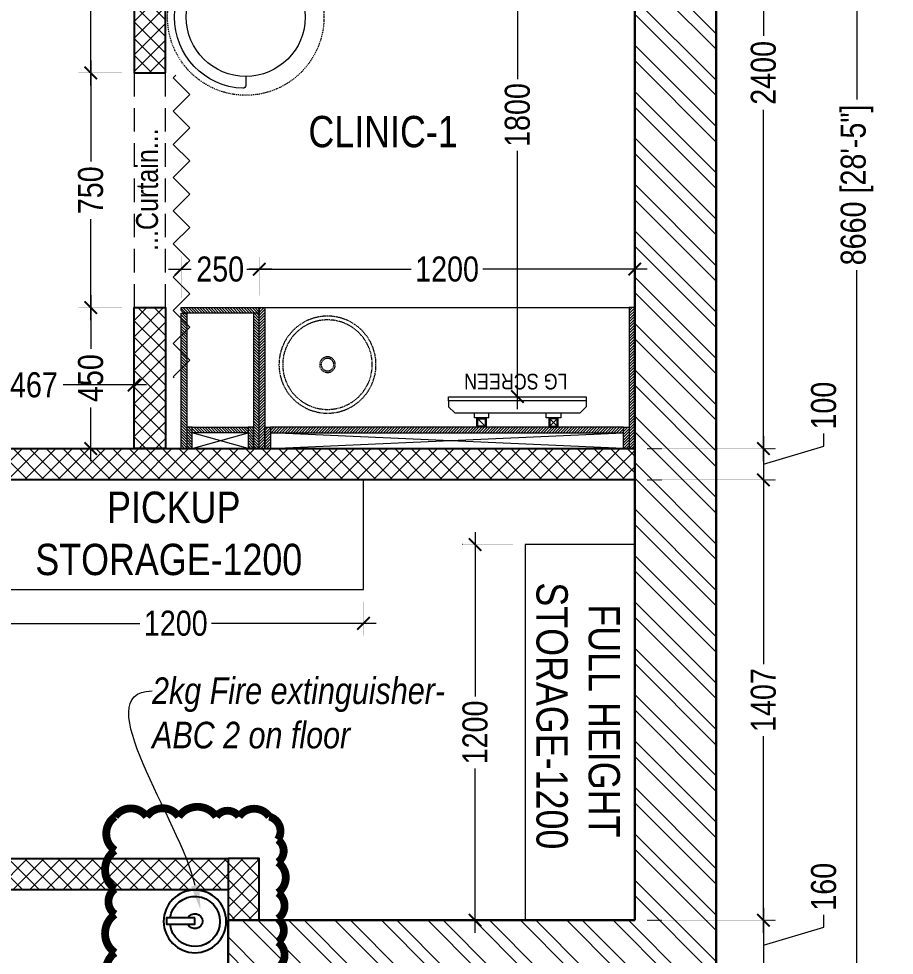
# Model space of a CAD drawing. Header units: millimetres. Extents: x -49972 to -35289, y -2918842 to -2908283.
# Drawn here: x -38088 to -35289, y -2915855 to -2912863 of the extents above; entities that cross this region are included whole.
import ezdxf
from ezdxf import colors
from ezdxf.entities.mleader import LeaderData, LeaderLine
from ezdxf.math import Vec2, Vec3

# ---------------------------------------------------------------- set-up
doc = ezdxf.new("R2010")
doc.units = ezdxf.units.MM
doc.header["$LTSCALE"] = 12
doc.header["$MEASUREMENT"] = 0
doc.header["$PDMODE"] = 3
for name, pattern in [('a_p6_plan_L18$0$HIDDEN', [0.375, 0.25, -0.125]), ('DASHDOT2', [0.5, 0.25, -0.125, 0, -0.125]), ('DOT2', [0.125, 0, -0.125])]:
    doc.linetypes.add(name, pattern=pattern)
doc.layers.get('0').update_dxf_attribs({"lineweight": 25})
for name, color, linetype, lineweight in [('A-WALL', 93, 'Continuous', 30), ('curtain', 144, 'Continuous', 9), ('fire extinguisher Cylinder', 1, 'Continuous', 25), ('Floor-Unit', 1, 'Continuous', 13), ('IM-ANNO-HATCH', 8, 'Continuous', 5), ('LENS-CURTAIN', 5, 'a_p6_plan_L18$0$HIDDEN', 9), ('LENS-FURNITURE', 13, 'Continuous', 9), ('LENS-PARTITION', 21, 'Continuous', 25), ('LENS-TEXT', 31, 'Continuous', 5), ('LENS_DIMENSION', 193, 'Continuous', 0), ('LENS_TEXT', 31, 'Continuous', 5), ('LK-FF&E WALL', 1, 'Continuous', 9), ('LK-IT', 3, 'Continuous', 18), ('LN-ELEVATION-1', 81, 'Continuous', 13), ('LN-ELEVATION-2', 103, 'Continuous', 20), ('LN-ELEVATION-3', 125, 'a_p6_plan_L18$0$HIDDEN', 18), ('LN-HATCH', 251, 'Continuous', 0), ('PLANO-OPENING', 252, 'Continuous', 5), ('step', 74, 'Continuous', 5), ('TV', 3, 'Continuous', 18)]:
    doc.layers.add(name, color=color, linetype=linetype, lineweight=lineweight)
doc.styles.add('LK TXT', font='Gill Sans MT Condensed Regular.ttf')
doc.styles.get("Standard").update_dxf_attribs({"font": 'Arial Narrow.ttf'})
doc.dimstyles.new('Working', dxfattribs={"dimscale": 0.8, "dimtxt": 100, "dimasz": 50, "dimexe": 50, "dimexo": 50, "dimgap": 25, "dimtad": 0, "dimdec": 0, "dimzin": 0, "dimdsep": 46, "dimtxsty": 'Standard', "dimblk": 'ARCHTICK', "dimcen": 0, "dimdle": 50, "dimclrd": 250, "dimclre": 8, "dimclrt": 7, "dimadec": 0, "dimazin": 0, "dimtfac": 1, "dimtdec": 0, "dimtofl": 0, "dimtmove": 1, "dimatfit": 3, "dimfxl": 3, "dimtolj": 1, "dimlwd": 5, "dimlwe": 0, "dimarcsym": 0})

# ---------------------------------------------------------------- blocks, each defined once
blk = doc.blocks.new('dsg')
at = {"color": 0, "linetype": 'ByBlock', "lineweight": -2}
for radius in [155, 143, 25, 20]:
    blk.add_circle((11491.5, -171102.6), radius, dxfattribs=at)
blk = doc.blocks.new('CLINIC - CABINET SINK')
at = {"layer": 'LN-HATCH', "ltscale": 0.5}
h = blk.add_hatch(dxfattribs=at)
h.set_pattern_fill('ANSI31', color=256, scale=2)
h.set_pattern_definition([(45, (4052861.5004, 1708016.356), (-4.4901280605, 4.4901280605), [])])
h.paths.add_polyline_path([(-563.4, 157), (564.6, 157), (564.6, 175), (-563.4, 175)])
h.paths.add_polyline_path([(582.6, 225), (600.6, 225), (600.6, -225), (582.6, -225)])
h.paths.add_polyline_path([(564.6, 225), (582.6, 225), (582.6, 157), (564.6, 157)])
h.paths.add_polyline_path([(-581.4, 225), (-599.4, 225), (-599.4, -225), (-581.4, -225)])
h.paths.add_polyline_path([(-581.4, 225), (-563.4, 225), (-563.4, 157), (-581.4, 157)])
at = {"layer": 'LN-ELEVATION-1', "ltscale": 0.5}
for points in [[(-581.4, 225), (-599.4, 225), (-599.4, -225), (-581.4, -225)], [(-581.4, 225), (-563.4, 225), (-563.4, 157), (-581.4, 157)], [(564.6, 225), (582.6, 225), (582.6, 157), (564.6, 157)], [(582.6, 225), (600.6, 225), (600.6, -225), (582.6, -225)], [(-563.4, 157), (564.6, 157), (564.6, 175), (-563.4, 175)]]:
    blk.add_lwpolyline(points, close=True, dxfattribs=at)
at = {"layer": 'LN-ELEVATION-2', "ltscale": 0.5}
blk.add_line((582.6, -225), (-581.4, -225), dxfattribs=at)
at = {"layer": 'LN-HATCH', "ltscale": 0.5}
for p, q in [((564.6, 225), (-563.4, 175)), ((-563.4, 225), (564.6, 175))]:
    blk.add_line(p, q, dxfattribs=at)
at = {"layer": 'LN-ELEVATION-3', "xscale": -1, "rotation": 41.1558274151866}
blk.add_blockref('dsg', (-103569.3, 136346.7), dxfattribs=at)
blk = doc.blocks.new('CLINIC SCREEN')
at = {"layer": 'TV'}
for p, q in [((-103.1, 42.9), (-127.4, 18.6)), ((-127.4, 42.9), (-103.1, 18.6)), ((102.7, 42.9), (127, 18.6))]:
    blk.add_line(p, q, dxfattribs=at)
at = {"layer": 'TV', "ltscale": 12}
for p, q in [((-220, -19.4), (-200.6, 0)), ((200.6, 0), (-200.6, 0)), ((-138.5, 0), (-138.5, 15.5)), ((-138.5, 15.5), (-92, 15.5)), ((-92, 15.5), (-92, 0)), ((92, 15.5), (92, 0)), ((92, 15.5), (138.5, 15.5)), ((138.5, 0), (138.5, 15.5)), ((220, -19.4), (200.6, 0)), ((-220, -38.8), (-220, -19.4)), ((220, -38.8), (220, -19.4))]:
    blk.add_line(p, q, dxfattribs=at)
at = {"layer": 'TV'}
for points in [[(-130.4, 15.5), (-100.1, 15.5), (-100.1, 45.9), (-130.4, 45.9)], [(-127.4, 18.6), (-103.1, 18.6), (-103.1, 42.9), (-127.4, 42.9)], [(130, 15.5), (99.7, 15.5), (99.7, 45.9), (130, 45.9)], [(127, 18.6), (102.7, 18.6), (102.7, 42.9), (127, 42.9)]]:
    blk.add_lwpolyline(points, close=True, dxfattribs=at)
at = {"layer": 'TV', "ltscale": 12}
blk.add_lwpolyline([(-220, -51.7), (-220, -38.8), (220, -38.8), (220, -51.7)], close=True, dxfattribs=at)
at = {"layer": 'Floor-Unit', "color": 0, "ltscale": 2, "insert": (5.2, -100.4), "char_height": 50, "attachment_point": 5}
blk.add_mtext_dynamic_manual_height_columns('LG SCREEN', width=466.48, gutter_width=12.5, heights=[0], dxfattribs=at)
blk = doc.blocks.new('CLINIC - MOP CLOSET')
at = {"layer": 'LN-ELEVATION-1', "ltscale": 0.5}
for p, q in [((-106.4, 216), (-124.4, 216)), ((-124.4, 216), (-124.4, -216)), ((-106.4, 216), (-88.4, 216)), ((-106.4, 148), (-106.4, 216)), ((-106.4, -216), (-106.4, 216)), ((-88.4, 216), (-88.4, 148)), ((89.6, 216), (107.6, 216)), ((89.6, 148), (89.6, 216)), ((107.6, 216), (107.6, 148)), ((107.6, 216), (125.6, 216)), ((107.6, -216), (107.6, 216)), ((125.6, 216), (125.6, -216)), ((89.6, 166), (-88.4, 166)), ((-88.4, 166), (-88.4, 148)), ((89.6, 148), (89.6, 166)), ((-88.4, 148), (-106.4, 148)), ((-88.4, 148), (89.6, 148)), ((107.6, 148), (89.6, 148)), ((-124.4, -216), (-106.4, -216)), ((-115.4, -216), (-124.4, -225)), ((-124.4, -225), (-124.4, -234)), ((-124.4, -234), (125.6, -234)), ((125.6, -216), (-115.4, -216)), ((125.6, -216), (107.6, -216)), ((125.6, -234), (125.6, -216))]:
    blk.add_line(p, q, dxfattribs=at)
at = {"layer": 'LN-HATCH', "linetype": 'Continuous', "ltscale": 0.5}
for p, q in [((-124.4, 213.5), (-121.8, 216)), ((-124.4, 204.6), (-113, 216)), ((-124.4, 195.8), (-106.4, 213.8)), ((-106.4, 213.8), (-104.1, 216)), ((-106.4, 204.9), (-95.3, 216)), ((-106.4, 196.1), (-88.4, 214.1)), ((89.6, 215.3), (90.3, 216)), ((89.6, 206.5), (99.1, 216)), ((89.6, 197.7), (107.6, 215.7)), ((107.6, 215.7), (108, 216)), ((107.6, 206.8), (116.8, 216)), ((107.6, 198), (125.6, 216)), ((-124.4, 186.9), (-106.4, 204.9)), ((-124.4, 178.1), (-106.4, 196.1)), ((-124.4, 169.3), (-106.4, 187.3)), ((-106.4, 187.3), (-88.4, 205.3)), ((-106.4, 178.4), (-88.4, 196.4)), ((-106.4, 169.6), (-88.4, 187.6)), ((89.6, 188.8), (107.6, 206.8)), ((89.6, 180), (107.6, 198)), ((89.6, 171.1), (107.6, 189.1)), ((89.6, 162.3), (107.6, 180.3)), ((107.6, 189.1), (125.6, 207.1)), ((107.6, 180.3), (125.6, 198.3)), ((107.6, 171.5), (125.6, 189.5)), ((107.6, 162.6), (125.6, 180.6)), ((-124.4, 160.4), (-106.4, 178.4)), ((-124.4, 151.6), (-106.4, 169.6)), ((-124.4, 142.8), (-106.4, 160.8)), ((-124.4, 133.9), (-106.4, 151.9)), ((-106.4, 160.8), (-88.4, 178.8)), ((-106.4, 151.9), (-88.4, 169.9)), ((-101.4, 148), (-88.4, 161.1)), ((-92.6, 148), (-88.4, 152.2)), ((-88.4, 161.1), (-83.4, 166)), ((-88.4, 152.2), (-74.6, 166)), ((-83.8, 148), (-65.8, 166)), ((-74.9, 148), (-56.9, 166)), ((-66.1, 148), (-48.1, 166)), ((-57.2, 148), (-39.2, 166)), ((-48.4, 148), (-30.4, 166)), ((-39.6, 148), (-21.6, 166)), ((-30.7, 148), (-12.7, 166)), ((-21.9, 148), (-3.9, 166)), ((-13, 148), (5, 166)), ((-4.2, 148), (13.8, 166)), ((4.6, 148), (22.6, 166)), ((13.5, 148), (31.5, 166)), ((22.3, 148), (40.3, 166)), ((31.1, 148), (49.1, 166)), ((40, 148), (58, 166)), ((48.8, 148), (66.8, 166)), ((57.7, 148), (75.7, 166)), ((66.5, 148), (84.5, 166)), ((75.3, 148), (89.6, 162.3)), ((84.2, 148), (89.6, 153.5)), ((89.6, 153.5), (107.6, 171.5)), ((93, 148), (107.6, 162.6)), ((101.9, 148), (107.6, 153.8)), ((107.6, 153.8), (125.6, 171.8)), ((107.6, 144.9), (125.6, 162.9)), ((107.6, 136.1), (125.6, 154.1)), ((-124.4, 125.1), (-106.4, 143.1)), ((-124.4, 116.2), (-106.4, 134.2)), ((-124.4, 107.4), (-106.4, 125.4)), ((107.6, 127.3), (125.6, 145.3)), ((107.6, 118.4), (125.6, 136.4)), ((107.6, 109.6), (125.6, 127.6)), ((-124.4, 98.6), (-106.4, 116.6)), ((-124.4, 89.7), (-106.4, 107.7)), ((-124.4, 80.9), (-106.4, 98.9)), ((-124.4, 72), (-106.4, 90)), ((107.6, 100.7), (125.6, 118.7)), ((107.6, 91.9), (125.6, 109.9)), ((107.6, 83.1), (125.6, 101.1)), ((107.6, 74.2), (125.6, 92.2)), ((-124.4, 63.2), (-106.4, 81.2)), ((-124.4, 54.4), (-106.4, 72.4)), ((-124.4, 45.5), (-106.4, 63.5)), ((107.6, 65.4), (125.6, 83.4)), ((107.6, 56.6), (125.6, 74.6)), ((107.6, 47.7), (125.6, 65.7)), ((-124.4, 36.7), (-106.4, 54.7)), ((-124.4, 27.8), (-106.4, 45.8)), ((-124.4, 19), (-106.4, 37)), ((107.6, 38.9), (125.6, 56.9)), ((107.6, 30), (125.6, 48)), ((107.6, 21.2), (125.6, 39.2)), ((107.6, 12.4), (125.6, 30.4)), ((-124.4, 10.2), (-106.4, 28.2)), ((-124.4, 1.3), (-106.4, 19.3)), ((-124.4, -7.5), (-106.4, 10.5)), ((-124.4, -16.3), (-106.4, 1.7)), ((107.6, 3.5), (125.6, 21.5)), ((107.6, -5.3), (125.6, 12.7)), ((107.6, -14.2), (125.6, 3.8)), ((-124.4, -25.2), (-106.4, -7.2)), ((-124.4, -34), (-106.4, -16)), ((-124.4, -42.9), (-106.4, -24.9)), ((107.6, -23), (125.6, -5)), ((107.6, -31.8), (125.6, -13.8)), ((107.6, -40.7), (125.6, -22.7)), ((-124.4, -51.7), (-106.4, -33.7)), ((-124.4, -60.5), (-106.4, -42.5)), ((-124.4, -69.4), (-106.4, -51.4)), ((107.6, -49.5), (125.6, -31.5)), ((107.6, -58.4), (125.6, -40.4)), ((107.6, -67.2), (125.6, -49.2)), ((107.6, -76), (125.6, -58)), ((-124.4, -78.2), (-106.4, -60.2)), ((-124.4, -87.1), (-106.4, -69.1)), ((-124.4, -95.9), (-106.4, -77.9)), ((-124.4, -104.7), (-106.4, -86.7)), ((107.6, -84.9), (125.6, -66.9)), ((107.6, -93.7), (125.6, -75.7)), ((107.6, -102.5), (125.6, -84.5)), ((-124.4, -113.6), (-106.4, -95.6)), ((-124.4, -122.4), (-106.4, -104.4)), ((-124.4, -131.3), (-106.4, -113.3)), ((107.6, -111.4), (125.6, -93.4)), ((107.6, -120.2), (125.6, -102.2)), ((107.6, -129.1), (125.6, -111.1)), ((-124.4, -140.1), (-106.4, -122.1)), ((-124.4, -148.9), (-106.4, -130.9)), ((-124.4, -157.8), (-106.4, -139.8)), ((-124.4, -166.6), (-106.4, -148.6)), ((107.6, -137.9), (125.6, -119.9)), ((107.6, -146.7), (125.6, -128.7)), ((107.6, -155.6), (125.6, -137.6)), ((107.6, -164.4), (125.6, -146.4)), ((-124.4, -175.4), (-106.4, -157.4)), ((-124.4, -184.3), (-106.4, -166.3)), ((-124.4, -193.1), (-106.4, -175.1)), ((107.6, -173.3), (125.6, -155.3)), ((107.6, -182.1), (125.6, -164.1)), ((107.6, -190.9), (125.6, -172.9)), ((-124.4, -202), (-106.4, -184)), ((-124.4, -210.8), (-106.4, -192.8)), ((-120.7, -216), (-106.4, -201.6)), ((107.6, -199.8), (125.6, -181.8)), ((107.6, -208.6), (125.6, -190.6)), ((109.1, -216), (125.6, -199.5)), ((117.9, -216), (125.6, -208.3)), ((-124.4, -231.1), (-109.3, -216)), ((-118.5, -234), (-100.5, -216)), ((-111.9, -216), (-106.4, -210.5)), ((-109.6, -234), (-91.6, -216)), ((-100.8, -234), (-82.8, -216)), ((-91.9, -234), (-73.9, -216)), ((-83.1, -234), (-65.1, -216)), ((-74.3, -234), (-56.3, -216)), ((-65.4, -234), (-47.4, -216)), ((-56.6, -234), (-38.6, -216)), ((-47.8, -234), (-29.8, -216)), ((-38.9, -234), (-20.9, -216)), ((-30.1, -234), (-12.1, -216)), ((-21.2, -234), (-3.2, -216)), ((-12.4, -234), (5.6, -216)), ((-3.6, -234), (14.4, -216)), ((5.3, -234), (23.3, -216)), ((14.1, -234), (32.1, -216)), ((23, -234), (41, -216)), ((31.8, -234), (49.8, -216)), ((40.6, -234), (58.6, -216)), ((49.5, -234), (67.5, -216)), ((58.3, -234), (76.3, -216)), ((67.1, -234), (85.1, -216)), ((76, -234), (94, -216)), ((84.8, -234), (102.8, -216)), ((93.7, -234), (111.7, -216)), ((102.5, -234), (120.5, -216)), ((111.3, -234), (125.6, -219.7)), ((120.2, -234), (125.6, -228.5))]:
    blk.add_line(p, q, dxfattribs=at)
at = {"layer": 'LN-HATCH', "ltscale": 0.5}
for p, q in [((89.6, 216), (-88.4, 166)), ((-88.4, 216), (89.6, 166))]:
    blk.add_line(p, q, dxfattribs=at)
blk = doc.blocks.new('DOCTOR STOOL')
at = {"layer": 'LN-ELEVATION-1', "ltscale": 100}
blk.add_lwpolyline([(228, 37.8), (228, 9.1, -0.426474), (218.5, 0, -0.959166), (218.5, 455.6, -0.426474), (228, 446.5), (228, 417.8)], format="xyb", dxfattribs=at)
at = {"layer": 'LN-ELEVATION-1', "linetype": 'DASHDOT2'}
blk.add_circle((228, 227.8), 250, dxfattribs=at)
at = {"layer": 'LN-ELEVATION-1', "ltscale": 100}
blk.add_circle((228, 227.8), 190, dxfattribs=at)
blk = doc.blocks.new('chennai mugappair existignd')
at = {"layer": 'LN-HATCH'}
h = blk.add_hatch(dxfattribs=at)
h.set_pattern_fill('ANSI32', color=256, scale=11, angle=90)
h.set_pattern_definition([(135, (-53798.23, 2272851.68), (-74.087113, -74.087113), []), (135, (-53798.23, 2272901.08), (-74.087113, -74.087113), [])])
h.paths.add_polyline_path([(-7119.7, -2791485.6), (-7119.7, -2782305.6), (-19582.7, -2782305.6), (-19582.7, -2782565.6), (-7379.7, -2782565.6), (-7379.7, -2788972.6), (-8679.7, -2788972.6), (-8679.7, -2789132.6), (-7379.7, -2789132.6), (-7379.7, -2791225.6), (-7621.2, -2791225.6), (-7621.2, -2791485.6)])
h.paths.add_polyline_path([(-8231.2, -2791485.6), (-8231.2, -2791225.6), (-8519.7, -2791225.6), (-8519.7, -2789912.6), (-8679.7, -2789912.6), (-8679.7, -2791225.6), (-13096.7, -2791225.6), (-13096.7, -2786155.6), (-15352.7, -2786155.6), (-15352.7, -2791225.6), (-19582.7, -2791225.6), (-19582.7, -2791485.6), (-15092.7, -2791485.6), (-15092.7, -2786435.6), (-13356.7, -2786435.6), (-13356.7, -2791485.6)], flags=17)
at = {"layer": 'A-WALL', "color": 1}
for p, q in [((-7119.7, -2782305.6), (-7119.7, -2791485.6)), ((-7379.7, -2782565.6), (-7379.7, -2788972.6)), ((-7379.7, -2788972.6), (-8679.7, -2788972.6)), ((-8679.7, -2788972.6), (-8679.7, -2789132.6))]:
    blk.add_line(p, q, dxfattribs=at)
blk = doc.blocks.new('_ArchTick')
at = {"const_width": 0.15}
blk.add_lwpolyline([(-0.5, -0.5), (0.5, 0.5)], dxfattribs=at)
blk = doc.blocks.new('*D45')
at = {"layer": 'Defpoints', "color": 0, "transparency": 16777216}
for p in [(-38185.7, -2914685.7), (-36985.7, -2914685.7), (-36985.7, -2914794.2)]:
    blk.add_point(p, dxfattribs=at)
at = {"layer": 'LENS_DIMENSION', "color": 8, "linetype": 'DOT2', "lineweight": 0, "transparency": 16777216}
for p, q in [((-38185.7, -2914725.7), (-38185.7, -2914834.2)), ((-36985.7, -2914725.7), (-36985.7, -2914834.2))]:
    blk.add_line(p, q, dxfattribs=at)
at = {"layer": 'LENS_DIMENSION', "color": 8, "lineweight": 5, "transparency": 16777216}
for p, q in [((-38225.7, -2914794.2), (-37700.5, -2914794.2)), ((-36945.7, -2914794.2), (-37471, -2914794.2))]:
    blk.add_line(p, q, dxfattribs=at)
at = {"layer": 'LENS_DIMENSION', "color": 8, "lineweight": 5, "transparency": 16777216, "xscale": 40, "yscale": 40, "zscale": 40, "rotation": 180}
blk.add_blockref('_ArchTick', (-38185.7, -2914794.2), dxfattribs=at)
at = {"layer": 'LENS_DIMENSION', "color": 8, "lineweight": 5, "transparency": 16777216, "xscale": 40, "yscale": 40, "zscale": 40}
blk.add_blockref('_ArchTick', (-36985.7, -2914794.2), dxfattribs=at)
at = {"layer": 'LENS_DIMENSION', "color": 0, "transparency": 16777216, "insert": (-37585.7, -2914794.2), "char_height": 80, "attachment_point": 5}
blk.add_mtext('\\A1;1200', dxfattribs=at)
blk = doc.blocks.new('*D46')
at = {"layer": 'Defpoints', "color": 0, "transparency": 16777216}
for p in [(-36468.7, -2914542.7), (-36628.9, -2915742.7), (-36468.7, -2915742.7)]:
    blk.add_point(p, dxfattribs=at)
at = {"layer": 'LENS_DIMENSION', "color": 8, "lineweight": 5, "transparency": 16777216}
for p, q in [((-36628.9, -2914502.7), (-36628.9, -2915028)), ((-36628.9, -2915782.7), (-36628.9, -2915257.5))]:
    blk.add_line(p, q, dxfattribs=at)
at = {"layer": 'LENS_DIMENSION', "color": 8, "linetype": 'DOT2', "lineweight": 0, "transparency": 16777216}
for p, q in [((-36508.7, -2914542.7), (-36668.9, -2914542.7)), ((-36508.7, -2915742.7), (-36668.9, -2915742.7))]:
    blk.add_line(p, q, dxfattribs=at)
at = {"layer": 'LENS_DIMENSION', "color": 8, "lineweight": 5, "transparency": 16777216, "xscale": 40, "yscale": 40, "zscale": 40}
for p, rotation in [((-36628.9, -2914542.7), 90), ((-36628.9, -2915742.7), 270)]:
    blk.add_blockref('_ArchTick', p, dxfattribs=dict(at, rotation=rotation))
at = {"layer": 'LENS_DIMENSION', "color": 0, "transparency": 16777216, "insert": (-36628.9, -2915142.7), "char_height": 80, "attachment_point": 5, "rotation": 90}
blk.add_mtext('\\A1;1200', dxfattribs=at)
blk = doc.blocks.new('*D49')
at = {"layer": 'Defpoints', "color": 0, "transparency": 16777216}
for p in [(-36118.7, -2913662.8), (-37318.7, -2913785.7), (-36118.7, -2913785.7)]:
    blk.add_point(p, dxfattribs=at)
at = {"layer": 'LENS_DIMENSION', "color": 8, "linetype": 'DOT2', "lineweight": 0, "transparency": 16777216}
for p, q in [((-37318.7, -2913745.7), (-37318.7, -2913622.8)), ((-36118.7, -2913745.7), (-36118.7, -2913622.8))]:
    blk.add_line(p, q, dxfattribs=at)
at = {"layer": 'LENS_DIMENSION', "color": 8, "lineweight": 5, "transparency": 16777216}
for p, q in [((-37358.7, -2913662.8), (-36833.5, -2913662.8)), ((-36078.7, -2913662.8), (-36604, -2913662.8))]:
    blk.add_line(p, q, dxfattribs=at)
at = {"layer": 'LENS_DIMENSION', "color": 8, "lineweight": 5, "transparency": 16777216, "xscale": 40, "yscale": 40, "zscale": 40, "rotation": 180}
blk.add_blockref('_ArchTick', (-37318.7, -2913662.8), dxfattribs=at)
at = {"layer": 'LENS_DIMENSION', "color": 8, "lineweight": 5, "transparency": 16777216, "xscale": 40, "yscale": 40, "zscale": 40}
blk.add_blockref('_ArchTick', (-36118.7, -2913662.8), dxfattribs=at)
at = {"layer": 'LENS_DIMENSION', "color": 0, "transparency": 16777216, "insert": (-36718.7, -2913662.8), "char_height": 80, "attachment_point": 5}
blk.add_mtext('\\A1;1200', dxfattribs=at)
blk = doc.blocks.new('*D50')
at = {"layer": 'Defpoints', "color": 0, "transparency": 16777216}
for p in [(-37568.7, -2913662.8), (-37318.7, -2913785.7), (-37568.7, -2913794.7)]:
    blk.add_point(p, dxfattribs=at)
at = {"layer": 'LENS_DIMENSION', "color": 8, "linetype": 'DOT2', "lineweight": 0, "transparency": 16777216}
for p, q in [((-37568.7, -2913754.7), (-37568.7, -2913622.8)), ((-37318.7, -2913745.7), (-37318.7, -2913622.8))]:
    blk.add_line(p, q, dxfattribs=at)
at = {"layer": 'LENS_DIMENSION', "color": 8, "lineweight": 5, "transparency": 16777216}
for p, q in [((-37608.7, -2913662.8), (-37536.6, -2913662.8)), ((-37278.7, -2913662.8), (-37350.8, -2913662.8))]:
    blk.add_line(p, q, dxfattribs=at)
at = {"layer": 'LENS_DIMENSION', "color": 8, "lineweight": 5, "transparency": 16777216, "xscale": 40, "yscale": 40, "zscale": 40, "rotation": 180}
blk.add_blockref('_ArchTick', (-37568.7, -2913662.8), dxfattribs=at)
at = {"layer": 'LENS_DIMENSION', "color": 8, "lineweight": 5, "transparency": 16777216, "xscale": 40, "yscale": 40, "zscale": 40}
blk.add_blockref('_ArchTick', (-37318.7, -2913662.8), dxfattribs=at)
at = {"layer": 'LENS_DIMENSION', "color": 0, "transparency": 16777216, "insert": (-37443.7, -2913662.8), "char_height": 80, "attachment_point": 5}
blk.add_mtext('\\A1;250', dxfattribs=at)
blk = doc.blocks.new('*D51')
at = {"layer": 'Defpoints', "color": 0, "transparency": 16777216}
for p in [(-36493.7, -2912270.4), (-36493.7, -2914070.1), (-36493.7, -2914070.1)]:
    blk.add_point(p, dxfattribs=at)
at = {"layer": 'LENS_DIMENSION', "color": 8, "lineweight": 5, "transparency": 16777216}
for p, q in [((-36493.7, -2912230.4), (-36493.7, -2913055.5)), ((-36493.7, -2914110.1), (-36493.7, -2913285))]:
    blk.add_line(p, q, dxfattribs=at)
at = {"layer": 'LENS_DIMENSION', "color": 8, "lineweight": 5, "transparency": 16777216, "xscale": 40, "yscale": 40, "zscale": 40}
for p, rotation in [((-36493.7, -2912270.4), 90), ((-36493.7, -2914070.1), 270)]:
    blk.add_blockref('_ArchTick', p, dxfattribs=dict(at, rotation=rotation))
at = {"layer": 'LENS_DIMENSION', "color": 0, "transparency": 16777216, "insert": (-36493.7, -2913170.3), "char_height": 80, "attachment_point": 5, "rotation": 90}
blk.add_mtext('\\A1;1800', dxfattribs=at)
blk = doc.blocks.new('*D75')
at = {"layer": 'Defpoints', "color": 0, "transparency": 16777216}
for p in [(-36118.7, -2911835.7), (-36118.7, -2914235.7), (-35707.5, -2914235.7)]:
    blk.add_point(p, dxfattribs=at)
at = {"layer": 'LENS_DIMENSION', "color": 8, "lineweight": 5, "transparency": 16777216}
for p, q in [((-35707.5, -2911795.7), (-35707.5, -2912917.4)), ((-35707.5, -2914275.7), (-35707.5, -2913154.1))]:
    blk.add_line(p, q, dxfattribs=at)
at = {"layer": 'LENS_DIMENSION', "color": 8, "linetype": 'DOT2', "lineweight": 0, "transparency": 16777216}
for p, q in [((-36078.7, -2911835.7), (-35667.5, -2911835.7)), ((-36078.7, -2914235.7), (-35667.5, -2914235.7))]:
    blk.add_line(p, q, dxfattribs=at)
at = {"layer": 'LENS_DIMENSION', "color": 8, "lineweight": 5, "transparency": 16777216, "xscale": 40, "yscale": 40, "zscale": 40}
for p, rotation in [((-35707.5, -2911835.7), 90), ((-35707.5, -2914235.7), 270)]:
    blk.add_blockref('_ArchTick', p, dxfattribs=dict(at, rotation=rotation))
at = {"layer": 'LENS_DIMENSION', "color": 0, "transparency": 16777216, "insert": (-35707.5, -2913035.7), "char_height": 80, "attachment_point": 5, "rotation": 90}
blk.add_mtext('\\A1;2400', dxfattribs=at)
blk = doc.blocks.new('*D76')
at = {"layer": 'Defpoints', "color": 0, "transparency": 16777216}
for p in [(-36118.7, -2914235.7), (-36118.7, -2914335.7), (-35707.5, -2914335.7)]:
    blk.add_point(p, dxfattribs=at)
at = {"layer": 'LENS_DIMENSION', "color": 8, "lineweight": 5, "transparency": 16777216}
for p, q in [((-35707.5, -2914195.7), (-35707.5, -2914375.7)), ((-35514.9, -2914228), (-35514.9, -2914188)), ((-35707.5, -2914285.7), (-35514.9, -2914228))]:
    blk.add_line(p, q, dxfattribs=at)
at = {"layer": 'LENS_DIMENSION', "color": 8, "linetype": 'DOT2', "lineweight": 0, "transparency": 16777216}
for p, q in [((-36078.7, -2914235.7), (-35667.5, -2914235.7)), ((-36078.7, -2914335.7), (-35667.5, -2914335.7))]:
    blk.add_line(p, q, dxfattribs=at)
at = {"layer": 'LENS_DIMENSION', "color": 8, "lineweight": 5, "transparency": 16777216, "xscale": 40, "yscale": 40, "zscale": 40}
for p, rotation in [((-35707.5, -2914235.7), 90), ((-35707.5, -2914335.7), 270)]:
    blk.add_blockref('_ArchTick', p, dxfattribs=dict(at, rotation=rotation))
at = {"layer": 'LENS_DIMENSION', "color": 0, "transparency": 16777216, "insert": (-35514.9, -2914098.7), "char_height": 80, "attachment_point": 5, "rotation": 90}
blk.add_mtext('\\A1;100', dxfattribs=at)
blk = doc.blocks.new('*D77')
at = {"layer": 'Defpoints', "color": 0, "transparency": 16777216}
for p in [(-36118.7, -2914335.7), (-36118.7, -2915742.7), (-35707.5, -2915742.7)]:
    blk.add_point(p, dxfattribs=at)
at = {"layer": 'LENS_DIMENSION', "color": 8, "lineweight": 5, "transparency": 16777216}
for p, q in [((-35707.5, -2914295.7), (-35707.5, -2914924.4)), ((-35707.5, -2915782.7), (-35707.5, -2915154.1))]:
    blk.add_line(p, q, dxfattribs=at)
at = {"layer": 'LENS_DIMENSION', "color": 8, "linetype": 'DOT2', "lineweight": 0, "transparency": 16777216}
for p, q in [((-36078.7, -2914335.7), (-35667.5, -2914335.7)), ((-36078.7, -2915742.7), (-35667.5, -2915742.7))]:
    blk.add_line(p, q, dxfattribs=at)
at = {"layer": 'LENS_DIMENSION', "color": 8, "lineweight": 5, "transparency": 16777216, "xscale": 40, "yscale": 40, "zscale": 40}
for p, rotation in [((-35707.5, -2914335.7), 90), ((-35707.5, -2915742.7), 270)]:
    blk.add_blockref('_ArchTick', p, dxfattribs=dict(at, rotation=rotation))
at = {"layer": 'LENS_DIMENSION', "color": 0, "transparency": 16777216, "insert": (-35707.5, -2915039.2), "char_height": 80, "attachment_point": 5, "rotation": 90}
blk.add_mtext('\\A1;1407', dxfattribs=at)
blk = doc.blocks.new('*D78')
at = {"layer": 'Defpoints', "color": 0, "transparency": 16777216}
for p in [(-36118.7, -2915742.7), (-36118.7, -2915902.7), (-35707.5, -2915902.7)]:
    blk.add_point(p, dxfattribs=at)
at = {"layer": 'LENS_DIMENSION', "color": 8, "lineweight": 5, "transparency": 16777216}
for p, q in [((-35707.5, -2915702.7), (-35707.5, -2915942.7)), ((-35514.9, -2915765), (-35514.9, -2915725)), ((-35707.5, -2915822.7), (-35514.9, -2915765))]:
    blk.add_line(p, q, dxfattribs=at)
at = {"layer": 'LENS_DIMENSION', "color": 8, "linetype": 'DOT2', "lineweight": 0, "transparency": 16777216}
for p, q in [((-36078.7, -2915742.7), (-35667.5, -2915742.7)), ((-36078.7, -2915902.7), (-35667.5, -2915902.7))]:
    blk.add_line(p, q, dxfattribs=at)
at = {"layer": 'LENS_DIMENSION', "color": 8, "lineweight": 5, "transparency": 16777216, "xscale": 40, "yscale": 40, "zscale": 40}
for p, rotation in [((-35707.5, -2915742.7), 90), ((-35707.5, -2915902.7), 270)]:
    blk.add_blockref('_ArchTick', p, dxfattribs=dict(at, rotation=rotation))
at = {"layer": 'LENS_DIMENSION', "color": 0, "transparency": 16777216, "insert": (-35514.9, -2915635.7), "char_height": 80, "attachment_point": 5, "rotation": 90}
blk.add_mtext('\\A1;160', dxfattribs=at)
blk = doc.blocks.new('*D80')
at = {"layer": 'Defpoints', "color": 0, "transparency": 16777216}
for p in [(-36118.7, -2909335.7), (-35408.8, -2909335.7), (-36118.7, -2917995.7)]:
    blk.add_point(p, dxfattribs=at)
at = {"layer": 'LENS_DIMENSION', "color": 8, "lineweight": 5, "transparency": 16777216}
for p, q in [((-35408.8, -2909295.7), (-35408.8, -2913121.2)), ((-35408.8, -2918035.7), (-35408.8, -2913665.7))]:
    blk.add_line(p, q, dxfattribs=at)
at = {"layer": 'LENS_DIMENSION', "color": 8, "linetype": 'DOT2', "lineweight": 0, "transparency": 16777216}
for p, q in [((-36078.7, -2909335.7), (-35368.8, -2909335.7)), ((-36078.7, -2917995.7), (-35368.8, -2917995.7))]:
    blk.add_line(p, q, dxfattribs=at)
at = {"layer": 'LENS_DIMENSION', "color": 8, "lineweight": 5, "transparency": 16777216, "xscale": 40, "yscale": 40, "zscale": 40}
for p, rotation in [((-35408.8, -2909335.7), 90), ((-35408.8, -2917995.7), 270)]:
    blk.add_blockref('_ArchTick', p, dxfattribs=dict(at, rotation=rotation))
at = {"layer": 'LENS_DIMENSION', "color": 0, "transparency": 16777216, "insert": (-35408.8, -2913393.5), "char_height": 80, "attachment_point": 5, "rotation": 90}
blk.add_mtext('\\A1;8660 [28\'-5"]', dxfattribs=at)
blk = doc.blocks.new('*D127')
at = {"layer": 'Defpoints', "color": 0, "transparency": 16777216}
for p in [(-37718.7, -2914032.7), (-38185.7, -2914235.7), (-37718.7, -2914235.7)]:
    blk.add_point(p, dxfattribs=at)
at = {"layer": 'LENS_DIMENSION', "color": 8, "linetype": 'DOT2', "lineweight": 0, "transparency": 16777216}
for p, q in [((-38185.7, -2914195.7), (-38185.7, -2913992.7)), ((-37718.7, -2914195.7), (-37718.7, -2913992.7))]:
    blk.add_line(p, q, dxfattribs=at)
at = {"layer": 'LENS_DIMENSION', "color": 8, "lineweight": 5, "transparency": 16777216}
for p, q in [((-38225.7, -2914032.7), (-38132.8, -2914032.7)), ((-37678.7, -2914032.7), (-37945.2, -2914032.7))]:
    blk.add_line(p, q, dxfattribs=at)
at = {"layer": 'LENS_DIMENSION', "color": 8, "lineweight": 5, "transparency": 16777216, "xscale": 40, "yscale": 40, "zscale": 40, "rotation": 180}
blk.add_blockref('_ArchTick', (-38185.7, -2914032.7), dxfattribs=at)
at = {"layer": 'LENS_DIMENSION', "color": 8, "lineweight": 5, "transparency": 16777216, "xscale": 40, "yscale": 40, "zscale": 40}
blk.add_blockref('_ArchTick', (-37718.7, -2914032.7), dxfattribs=at)
at = {"layer": 'LENS_DIMENSION', "color": 0, "transparency": 16777216, "insert": (-38039, -2914032.7), "char_height": 80, "attachment_point": 5}
blk.add_mtext('\\A1;467', dxfattribs=at)
blk = doc.blocks.new('*D128')
at = {"layer": 'Defpoints', "color": 0, "transparency": 16777216}
for p in [(-37718.7, -2913785.7), (-37857.5, -2914235.7), (-37718.7, -2914235.7)]:
    blk.add_point(p, dxfattribs=at)
at = {"layer": 'LENS_DIMENSION', "color": 8, "lineweight": 5, "transparency": 16777216}
for p, q in [((-37857.5, -2913745.7), (-37857.5, -2913917.1)), ((-37857.5, -2914275.7), (-37857.5, -2914104.4))]:
    blk.add_line(p, q, dxfattribs=at)
at = {"layer": 'LENS_DIMENSION', "color": 8, "linetype": 'DOT2', "lineweight": 0, "transparency": 16777216}
for p, q in [((-37758.7, -2913785.7), (-37897.5, -2913785.7)), ((-37758.7, -2914235.7), (-37897.5, -2914235.7))]:
    blk.add_line(p, q, dxfattribs=at)
at = {"layer": 'LENS_DIMENSION', "color": 8, "lineweight": 5, "transparency": 16777216, "xscale": 40, "yscale": 40, "zscale": 40}
for p, rotation in [((-37857.5, -2913785.7), 90), ((-37857.5, -2914235.7), 270)]:
    blk.add_blockref('_ArchTick', p, dxfattribs=dict(at, rotation=rotation))
at = {"layer": 'LENS_DIMENSION', "color": 0, "transparency": 16777216, "insert": (-37857.5, -2914010.7), "char_height": 80, "attachment_point": 5, "rotation": 90}
blk.add_mtext('\\A1;450', dxfattribs=at)
blk = doc.blocks.new('*D129')
at = {"layer": 'Defpoints', "color": 0, "transparency": 16777216}
for p in [(-37857.5, -2913035.7), (-37718.7, -2913035.7), (-37718.7, -2913785.7)]:
    blk.add_point(p, dxfattribs=at)
at = {"layer": 'LENS_DIMENSION', "color": 8, "lineweight": 5, "transparency": 16777216}
for p, q in [((-37857.5, -2912995.7), (-37857.5, -2913318.7)), ((-37857.5, -2913825.7), (-37857.5, -2913502.8))]:
    blk.add_line(p, q, dxfattribs=at)
at = {"layer": 'LENS_DIMENSION', "color": 8, "linetype": 'DOT2', "lineweight": 0, "transparency": 16777216}
for p, q in [((-37758.7, -2913035.7), (-37897.5, -2913035.7)), ((-37758.7, -2913785.7), (-37897.5, -2913785.7))]:
    blk.add_line(p, q, dxfattribs=at)
at = {"layer": 'LENS_DIMENSION', "color": 8, "lineweight": 5, "transparency": 16777216, "xscale": 40, "yscale": 40, "zscale": 40}
for p, rotation in [((-37857.5, -2913035.7), 90), ((-37857.5, -2913785.7), 270)]:
    blk.add_blockref('_ArchTick', p, dxfattribs=dict(at, rotation=rotation))
at = {"layer": 'LENS_DIMENSION', "color": 0, "transparency": 16777216, "insert": (-37857.5, -2913410.7), "char_height": 80, "attachment_point": 5, "rotation": 90}
blk.add_mtext('\\A1;750', dxfattribs=at)
blk = doc.blocks.new('*D130')
at = {"layer": 'Defpoints', "color": 0, "transparency": 16777216}
for p in [(-37857.5, -2910335.7), (-37718.7, -2910335.7), (-37718.7, -2913035.7)]:
    blk.add_point(p, dxfattribs=at)
at = {"layer": 'LENS_DIMENSION', "color": 8, "lineweight": 5, "transparency": 16777216}
for p, q in [((-37857.5, -2910295.7), (-37857.5, -2911567.4)), ((-37857.5, -2913075.7), (-37857.5, -2911804.1))]:
    blk.add_line(p, q, dxfattribs=at)
at = {"layer": 'LENS_DIMENSION', "color": 8, "linetype": 'DOT2', "lineweight": 0, "transparency": 16777216}
for p, q in [((-37758.7, -2910335.7), (-37897.5, -2910335.7)), ((-37758.7, -2913035.7), (-37897.5, -2913035.7))]:
    blk.add_line(p, q, dxfattribs=at)
at = {"layer": 'LENS_DIMENSION', "color": 8, "lineweight": 5, "transparency": 16777216, "xscale": 40, "yscale": 40, "zscale": 40}
for p, rotation in [((-37857.5, -2910335.7), 90), ((-37857.5, -2913035.7), 270)]:
    blk.add_blockref('_ArchTick', p, dxfattribs=dict(at, rotation=rotation))
at = {"layer": 'LENS_DIMENSION', "color": 0, "transparency": 16777216, "insert": (-37857.5, -2911685.7), "char_height": 80, "attachment_point": 5, "rotation": 90}
blk.add_mtext('\\A1;2700', dxfattribs=at)
blk = doc.blocks.new('Fire Extinguisher')
at = {"layer": 'fire extinguisher Cylinder'}
blk.add_lwpolyline([(589005.8, -118755.1), (589119.7, -118755.1), (589119.7, -118780.2), (589005.8, -118780.2)], close=True, dxfattribs=at)
blk.add_circle((589005.8, -118768.7), 125, dxfattribs=at)
for centre, radius, start, end in [((589005.8, -118768.7), 100, 7.783, 353.372), ((589005.8, -118767.7), 30.1, 24.6345, 335.3655)]:
    blk.add_arc(centre, radius, start, end, dxfattribs=at)
blk = doc.blocks.new('A$C6b330860')
at = {"layer": 'IM-ANNO-HATCH', "ltscale": 0.001}
h = blk.add_hatch(dxfattribs=at)
h.set_pattern_fill('ANSI37', color=256, scale=300, angle=-90)
h.set_pattern_definition([(315, (19582.948, 2791225.586), (26.5165043, 26.5165043), []), (45, (19582.948, 2791225.586), (-26.5165043, 26.5165043), [])])
h.paths.add_polyline_path([(8086.2, 4100), (8086.2, 4000), (6486.2, 4000), (6486.2, 4100)])
h.paths.add_polyline_path([(7986.2, 3241), (7986.2, 4000), (8086.2, 4000), (8086.2, 3241)])
h.paths.add_polyline_path([(9386.2, 3660), (9386.2, 3760), (8936.2, 3760), (8936.2, 3660)])
h.paths.add_polyline_path([(8936.2, 3200), (8936.2, 3760), (8836.2, 3760), (8836.2, 3200)])
h.paths.add_polyline_path([(10136.2, 3660), (10136.2, 3760), (12203.2, 3760), (12203.2, 3660)])
h.paths.add_polyline_path([(10603.2, 3760), (10603.2, 4210), (10703.2, 4210), (10703.2, 3760)])
h.paths.add_polyline_path([(10703.2, 4960), (10703.2, 7660), (10603.2, 7660), (10603.2, 4960)])
h.paths.add_polyline_path([(10703.2, 6260), (10703.2, 6160), (12203.2, 6160), (12203.2, 6260)])
h.paths.add_polyline_path([(10603.2, 8410), (10603.2, 8660), (10703.2, 8660), (10703.2, 8410)])
h.paths.add_polyline_path([(8836.2, 2350), (8836.2, 2450), (10903.2, 2450), (10903.2, 2350)])
h.paths.add_polyline_path([(11003.2, 2253), (11003.2, 2450), (10903.2, 2450), (10903.2, 2253)])
h.paths.add_polyline_path([(8836.2, 1600), (8836.2, 0), (8936.2, 0), (8936.2, 1600)])
h.paths.add_polyline_path([(8086.2, 1500), (8086.2, 1600), (6486.2, 1600), (6486.2, 1500)])
h.paths.add_polyline_path([(7986.2, 2491), (7986.2, 1600), (8086.2, 1600), (8086.2, 2491)])
at = {"layer": 'LENS-CURTAIN', "ltscale": 25}
blk.add_lwpolyline([(10603.2, 4960), (10603.2, 4210), (10703.2, 4210), (10703.2, 4960)], close=True, dxfattribs=at)
at = {"layer": 'LENS-PARTITION'}
for points in [[(10703.2, 4960), (10703.2, 7660), (10603.2, 7660), (10603.2, 4960)], [(10603.2, 3760), (10603.2, 4210), (10703.2, 4210), (10703.2, 3760)], [(10136.2, 3660), (10136.2, 3760), (12203.2, 3760), (12203.2, 3660)], [(8836.2, 2350), (8836.2, 2450), (10903.2, 2450), (10903.2, 2350)], [(11003.2, 2253), (11003.2, 2450), (10903.2, 2450), (10903.2, 2253)]]:
    blk.add_lwpolyline(points, close=True, dxfattribs=at)

msp = doc.modelspace()

# ---------------------------------------------------------------- hatches: boundary and pattern name
at = {"layer": 'curtain'}
h = msp.add_hatch(dxfattribs=at)
h.set_pattern_fill('ZIGZAG', color=256, scale=600, angle=765)
h.set_pattern_definition([(45, (-61670.896, -2824380.874), (6e-13, 106.06602), [75, -75]), (135, (-61617.86, -2824327.84), (-106.06602, 6e-13), [75, -75])])
edge = h.paths.add_edge_path()
edge.add_line((-37516.5, -2913047.5), (-37513.2, -2914009))
edge.add_line((-37513.2, -2914009), (-37604, -2914009.9))
edge.add_line((-37604, -2914001.3), (-37604.1, -2913043.5))
edge.add_line((-37604.1, -2913043.5), (-37514.2, -2913043.5))

# ---------------------------------------------------------------- linework, layer by layer
at = {"layer": 'LENS-TEXT', "color": 1, "true_color": 0xf50000, "const_width": 25}
msp.add_lwpolyline([(-37779.7, -2915411.6, 0.520567), (-37779.7, -2915519.8, 0.520567), (-37779.7, -2915642.4, 0.520567), (-37779.7, -2915723.7, 0.520567), (-37779.7, -2915846.5, 0.520567), (-37779.7, -2915956.2, 0.520567), (-37767.3, -2916066, 0.520567), (-37693.3, -2916066, 0.520567), (-37601.3, -2916066, 0.520567), (-37474.1, -2916066, 0.520567), (-37347.7, -2916066, 0.520567), (-37259.5, -2916023.2, 0.520567), (-37259.5, -2915895, 0.520567), (-37259.5, -2915811.9, 0.520567), (-37259.5, -2915737.8, 0.520567), (-37259.5, -2915655, 0.520567), (-37259.5, -2915557.4, 0.520567), (-37259.5, -2915485.4, 0.520567), (-37286.9, -2915411.6, 0.520567), (-37383.8, -2915411.6, 0.520567), (-37456.1, -2915411.6, 0.520567), (-37576.3, -2915411.6, 0.520567), (-37678.9, -2915411.6, 0.520567)], format="xyb", close=True, dxfattribs=at)
at = {"layer": 'LK-FF&E WALL'}
for points in [[(-38185.7, -2914335.7), (-38185.7, -2914685.7), (-36985.7, -2914685.7), (-36985.7, -2914335.7)], [(-36468.7, -2915742.7), (-36118.7, -2915742.7), (-36118.7, -2914542.7), (-36468.7, -2914542.7)]]:
    msp.add_lwpolyline(points, close=True, dxfattribs=at)

# ---------------------------------------------------------------- block references
at = {"layer": 'LENS-FURNITURE'}
msp.add_blockref('DOCTOR STOOL', (-37590, -2913085), dxfattribs=at)
at = {"layer": 'LENS-TEXT'}
msp.add_blockref('chennai mugappair existignd', (-28739, -126770.2), dxfattribs=at)
at = {"layer": 'LK-FF&E WALL', "rotation": 180}
msp.add_blockref('CLINIC - CABINET SINK', (-36718.1, -2914010.7), dxfattribs=at)
at = {"layer": 'LK-FF&E WALL', "xscale": -1, "rotation": 180}
msp.add_blockref('CLINIC - MOP CLOSET', (-37444.4, -2914019.7), dxfattribs=at)
at = {"layer": 'LK-IT', "rotation": 180}
msp.add_blockref('CLINIC SCREEN', (-36493.7, -2914121.9), dxfattribs=at)
at = {"layer": 'PLANO-OPENING'}
msp.add_blockref('A$C6b330860', (-48321.9, -2917995.7), dxfattribs=at)
at = {"layer": 'step', "xscale": -0.7999767622731495, "yscale": 0.7999767622731495, "zscale": 0.7999767622731495}
msp.add_blockref('Fire Extinguisher', (433666.5, -2820734.1), dxfattribs=at)

# ---------------------------------------------------------------- texts
at = {"layer": 'LENS-TEXT', "linetype": 'Continuous', "ltscale": 3, "char_height": 100, "attachment_point": 5, "style": 'LK TXT'}
for s, width, insert in [('CLINIC-1', 783.964, (-36923.1, -2913223.9)), (' PICKUP STORAGE-1200', 1099.487, (-37608, -2914507.4))]:
    msp.add_mtext_dynamic_manual_height_columns(s, width=width, gutter_width=1, heights=[0], dxfattribs=dict(at, insert=insert))
at = {"layer": 'LENS-TEXT', "linetype": 'Continuous', "ltscale": 3, "insert": (-36300.3, -2915089.7), "char_height": 100, "attachment_point": 5, "rotation": 270, "style": 'LK TXT'}
msp.add_mtext_dynamic_manual_height_columns(' FULL HEIGHT STORAGE-1200', width=1099.487, gutter_width=1, heights=[0], dxfattribs=at)
at = {"layer": 'LENS_TEXT', "insert": (-37641.5, -2913679.7), "char_height": 70, "attachment_point": 7, "rotation": 90}
msp.add_mtext_dynamic_manual_height_columns('\\pi74.92483;...Curtain...', width=527.831, gutter_width=1, heights=[0], dxfattribs=at)

# ---------------------------------------------------------------- dimensions: what is measured, and where the dimension line sits
at = {"layer": 'LENS_DIMENSION'}
dim = msp.add_linear_dim(base=(-35408.8, -2909335.7), p1=(-36118.7, -2917995.7), p2=(-36118.7, -2909335.7), angle=90, dimstyle='Working', override={"dimclrd": 8, "dimclrt": 0, "dimfxl": 25}, dxfattribs=at)
dim.commit()
dim.dimension.update_dxf_attribs({"geometry": '*D80', "text_midpoint": (-35408.8, -2913393.5), "dimtype": 128})
for base, p1, p2, picture, middle in [((-37857.5, -2910335.7), (-37718.7, -2913035.7), (-37718.7, -2910335.7), '*D130', (-37857.5, -2911685.7)), ((-35707.5, -2914235.7), (-36118.7, -2911835.7), (-36118.7, -2914235.7), '*D75', (-35707.5, -2913035.7)), ((-36493.7, -2914070.1), (-36493.7, -2912270.4), (-36493.7, -2914070.1), '*D51', (-36493.7, -2913170.3)), ((-37857.5, -2913035.7), (-37718.7, -2913785.7), (-37718.7, -2913035.7), '*D129', (-37857.5, -2913410.7)), ((-37857.5, -2914235.7), (-37718.7, -2913785.7), (-37718.7, -2914235.7), '*D128', (-37857.5, -2914010.7)), ((-35707.5, -2914335.7), (-36118.7, -2914235.7), (-36118.7, -2914335.7), '*D76', (-35514.9, -2914168)), ((-35707.5, -2915742.7), (-36118.7, -2914335.7), (-36118.7, -2915742.7), '*D77', (-35707.5, -2915039.2)), ((-36628.9, -2915742.7), (-36468.7, -2914542.7), (-36468.7, -2915742.7), '*D46', (-36628.9, -2915142.7)), ((-35707.5, -2915902.7), (-36118.7, -2915742.7), (-36118.7, -2915902.7), '*D78', (-35514.9, -2915705))]:
    dim = msp.add_linear_dim(base=base, p1=p1, p2=p2, angle=90, dimstyle='Working', override={"dimclrd": 8, "dimclrt": 0, "dimfxl": 25}, dxfattribs=at)
    dim.commit()
    dim.dimension.update_dxf_attribs({"geometry": picture, "text_midpoint": middle})
for base, p1, p2, picture, middle in [((-37568.7, -2913662.8), (-37318.7, -2913785.7), (-37568.7, -2913794.7), '*D50', (-37443.7, -2913662.8)), ((-36118.7, -2913662.8), (-37318.7, -2913785.7), (-36118.7, -2913785.7), '*D49', (-36718.7, -2913662.8)), ((-36985.7, -2914794.2), (-38185.7, -2914685.7), (-36985.7, -2914685.7), '*D45', (-37585.7, -2914794.2))]:
    dim = msp.add_linear_dim(base=base, p1=p1, p2=p2, dimstyle='Working', override={"dimclrd": 8, "dimclrt": 0, "dimfxl": 25}, dxfattribs=at)
    dim.commit()
    dim.dimension.update_dxf_attribs({"geometry": picture, "text_midpoint": middle})
dim = msp.add_linear_dim(base=(-37718.7, -2914032.7), p1=(-38185.7, -2914235.7), p2=(-37718.7, -2914235.7), dimstyle='Working', override={"dimclrd": 8, "dimclrt": 0, "dimfxl": 25}, dxfattribs=at)
dim.commit()
dim.dimension.update_dxf_attribs({"geometry": '*D127', "text_midpoint": (-38039, -2914032.7), "dimtype": 128})

# ---------------------------------------------------------------- leaders
at = {"layer": 'LENS_TEXT', "color": 12, "linetype": 'Continuous', "ltscale": 2, "true_color": 0xdb0000}
ml = msp.add_multileader_mtext('Standard', dxfattribs=at)
ml.set_content('{\\fArial Narrow|b0|i1|c0|p34;\\C12;\\c194;2kg Fire extinguisher-\\PABC 2 on floor}', color=1)
ml.set_leader_properties(color=(219, 0, 0), linetype='ByLayer', lineweight=-1)
ml.build(insert=Vec2(0, 0))
ml.multileader.update_dxf_attribs({"leader_type": 2, "dogleg_length": 0.36, "arrow_head_size": 80})
ctx = ml.context
ctx.base_point, ctx.char_height, ctx.arrow_head_size, ctx.landing_gap_size, ctx.plane_origin = Vec3(-37661.5, -2915010.2), 85, 80, 0.09, Vec3(-47213, -2914749.5)
notes = []
notes.append((ctx, [(1, (1, 1, 0), (-37661.9, -2915010.2), (1, 0), 0.36, [(0, [(-37506.5, -2915710.2)], 0, [])])]))
ctx.mtext.insert, ctx.mtext.width, ctx.mtext.flow_direction = Vec3(-37661.4, -2914966.9), 1319.166, 5
for ctx, leaders in notes:
    for number, flags, end, landing, length, lines in leaders:
        leader = LeaderData()
        leader.index, (leader.has_last_leader_line, leader.has_dogleg_vector, leader.attachment_direction) = number, flags
        leader.last_leader_point, leader.dogleg_vector, leader.dogleg_length = Vec3(end), Vec3(landing), length
        for number, points, colour, breaks in lines:
            line = LeaderLine()
            line.index, line.vertices, line.color, line.breaks = number, Vec3.list(points), colors.encode_raw_color(colour), breaks
            leader.lines.append(line)
        ctx.leaders.append(leader)

doc.saveas('drawing.dxf')
